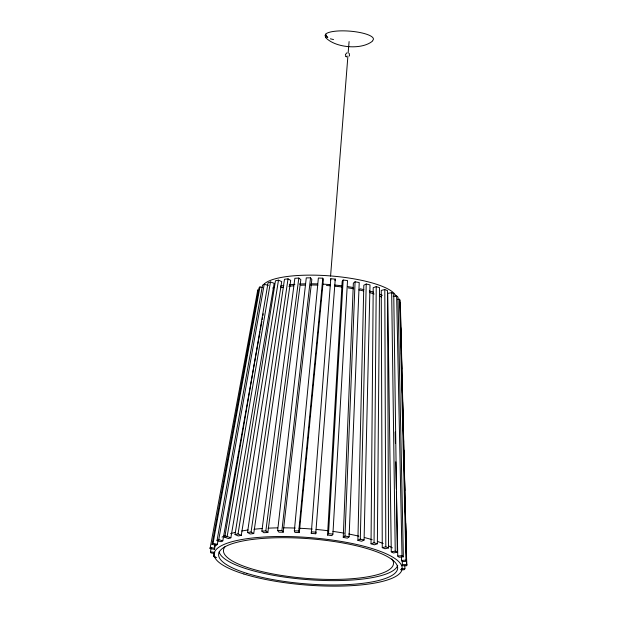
<?xml version="1.0" encoding="UTF-8"?>
<svg xmlns="http://www.w3.org/2000/svg" width="617" height="617" viewBox="0 0 617 617"><rect width="100%" height="100%" fill="white"/><g stroke="black" fill="none" stroke-linecap="round" stroke-linejoin="round"><path stroke-width="0.93" d="M371.033 543.801L373.208 287.676L376.231 286.635L379.532 287.638L377.357 543.77L374.334 544.811L371.033 543.801L374.056 542.759L377.357 543.77M374.056 542.759L376.231 286.635M357.891 540.353L363.814 285.224L366.22 284.021L369.999 284.907L364.076 540.029L361.67 541.24L357.891 540.353L360.305 539.142L364.076 540.029M360.305 539.142L366.22 284.021M343.245 537.407L353.356 283.141L355.083 281.792L359.225 282.532L349.106 536.798L347.386 538.14L343.245 537.407L344.972 536.057L349.106 536.798M344.972 536.057L355.083 281.792M327.542 535.055L342.165 281.475L343.152 280.018L347.525 280.588L332.902 534.16L331.915 535.618L327.542 535.055L328.537 533.589L343.152 280.018M311.269 533.366L330.789 278.753L335.262 279.131L315.734 533.744L311.269 533.366L311.485 531.823L315.958 532.201L315.734 533.744M330.573 276.1L347.911 55.985M348.119 53.155L349.099 41.57M294.348 530.813L318.364 278.028L322.807 278.205L323.354 279.794L299.338 532.579L294.903 532.402L294.348 530.813L298.79 530.99L299.338 532.579M298.79 530.99L322.807 278.205M277.642 530.581L306.271 277.881L310.536 277.851L311.84 279.455L283.211 532.155L278.946 532.178L277.642 530.581L281.907 530.551L283.211 532.155M281.907 530.551L310.536 277.851M261.87 531.137L294.857 278.298L298.829 278.066L300.841 279.64L267.855 532.479L263.891 532.718L261.87 531.137L265.842 530.905L267.855 532.479M265.842 530.905L298.829 278.066M330.565 280.295L330.789 278.753M335.039 280.673L335.262 279.131M247.517 532.463L284.483 279.277L288.031 278.845L290.7 280.365L253.734 533.558L250.186 533.99L247.517 532.463L251.073 532.031L253.734 533.558M251.073 532.031L288.031 278.845M235.023 534.53L275.46 280.781L278.483 280.164L281.722 281.599L241.278 535.34L238.255 535.957L235.023 534.53L238.039 533.913L241.278 535.34M238.039 533.913L278.483 280.164M210.073 548.552L210.266 547.433L214.654 548.235L214.469 549.361L210.073 548.552L257.775 289.867L257.59 290.985M224.75 537.26L268.063 282.771L270.47 281.992L274.172 283.303L230.858 537.785L228.46 538.572L224.75 537.26L227.156 536.474L230.858 537.785M227.156 536.474L270.47 281.992M402.369 560.776L402.276 565.75L406.734 565.689L400.317 302.43L400.541 319.938M216.66 557.66L214.986 557.498L213.636 556.31L214.145 553.464M260.035 331.776L222.799 540.816L221.094 541.741L217.03 540.577L262.518 285.193L264.23 284.267L268.287 285.432M217.03 540.577L218.742 539.651L264.23 284.267M260.374 329.887L261.886 321.372M262.225 319.483L262.564 317.593M262.896 315.696L263.235 313.806M214.539 553.457L211.053 552.971L210.459 551.799L211.153 548.012M218.04 540.546L217.346 544.333L216.382 545.374L212.086 544.379L258.993 287.954L259.958 286.92L262.526 287.514M212.086 544.379L213.05 543.338L259.958 286.92M214.469 549.361L215.356 544.449M349.53 56.016L349.253 53.424M330.403 38.817L333.535 39.573M372.676 40.953C361.863 50.347 335 47.918 325.521 37.406M346.877 52.792L345.358 54.635L346.098 56.579M404.845 565.858L404.914 568.743L403.95 569.776L400.456 569.676M384.8 289.55L381.252 290.406L382.27 547.657L385 548.76L388.548 547.896L387.53 290.653L384.8 289.55L385.818 546.793L388.548 547.896M382.27 547.657L385.818 546.793M391.672 292.689L387.707 293.353L391.271 551.791L393.345 552.948L397.302 552.284L393.746 293.846L391.672 292.689L395.235 551.128L397.302 552.284M391.271 551.791L395.235 551.128M393.23 296.314L396.638 295.944L397.988 297.124L403.364 556.812L399.106 557.267L397.757 556.087L396.423 491.649M397.757 556.087L402.014 555.624L403.364 556.812M397.78 299.33L399.546 299.23L400.14 300.394L406.541 561.323L402.114 561.578L401.52 560.406L401.428 556.557M401.52 560.406L405.947 560.151L406.541 561.323M402.469 564.624L406.927 564.57M401.42 568.643L404.914 568.743M213.636 556.31L215.31 556.472M328.537 533.589L332.902 534.16M210.459 551.799L214.816 552.408M213.05 543.338L217.346 544.333M218.742 539.651L222.799 540.816M345.867 56.417L346.553 56.911M326.046 37.367L325.012 35.709L325.622 34.213L326.108 35.933L327.804 37.529L326.131 35.886L325.637 34.143A24.51 6.178 4.5 0 1 336.435 31.097A24.179 6.093 4.5 0 1 369.784 35.516A24.526 6.185 4.5 0 1 372.784 40.398M400.734 327.642L401.143 344.031M401.366 352.7L401.775 369.089M401.976 376.794L402.384 393.183M402.6 401.852L402.994 417.277M403.209 425.946L403.626 442.327M403.819 450.04L404.235 466.421M404.451 475.098L404.837 490.515M405.061 499.192L405.469 515.573M405.67 523.285L406.079 539.667M406.302 548.343L406.734 565.689M399.546 299.23L405.947 560.151M396.638 295.944L402.014 555.624M395.188 432.016L395.428 443.561M395.806 461.832L396.361 488.764M397.718 565.349A89.781 22.628 4.5 0 1 307.922 579.648A89.781 22.628 4.5 0 1 219.135 551.914M391.826 558.902A85.254 21.487 4.5 0 1 308.747 578.569A85.254 21.487 4.5 0 1 225.004 546.755M214.824 546.539A94.308 23.77 4.5 0 1 214.847 544.765M222.004 537.098A94.308 23.77 4.5 0 1 225.83 535.332M230.557 533.674A94.308 23.77 4.5 0 1 235.108 532.425M241.802 530.998A94.308 23.77 4.5 0 1 248.127 529.98M253.98 529.255A94.308 23.77 4.5 0 1 262.58 528.491M268.048 528.175A94.308 23.77 4.5 0 1 277.55 527.874M283.218 527.836A94.308 23.77 4.5 0 1 295.281 528.075M299.052 528.229A94.308 23.77 4.5 0 1 312.241 529.085M316.035 529.425A94.308 23.77 4.5 0 1 328.236 530.767M332.918 531.391A94.308 23.77 4.5 0 1 344.155 533.173M348.674 534.006A94.308 23.77 4.5 0 1 358.839 536.158M364.423 537.53A94.308 23.77 4.5 0 1 372.213 539.728M377.828 541.556A94.308 23.77 4.5 0 1 383.157 543.538M388.617 545.929A94.308 23.77 4.5 0 1 392.35 547.873M280.997 287.715A62.618 15.787 4.5 0 1 282.964 287.306M288.918 286.327A62.618 15.787 4.5 0 1 293.607 285.787M300.895 285.247A62.618 15.787 4.5 0 1 305.585 285.062M310.397 284.992A62.618 15.787 4.5 0 1 317.871 285.093M326.47 285.501A62.618 15.787 4.5 0 1 330.303 285.779M335.116 286.211A62.618 15.787 4.5 0 1 341.764 286.974M348.235 287.9A62.618 15.787 4.5 0 1 353.641 288.825M358.901 289.874A62.618 15.787 4.5 0 1 363.544 290.939M369.606 292.566A62.618 15.787 4.5 0 1 374.095 293.993M379.301 295.983A62.618 15.787 4.5 0 1 381.561 297.008M272.753 287.992A67.145 16.921 4.5 0 1 274.588 287.46M280.465 286.126A67.145 16.921 4.5 0 1 283.828 285.548M289.304 284.83A67.145 16.921 4.5 0 1 294.918 284.321M299.476 284.044A67.145 16.921 4.5 0 1 305.191 283.843M310.937 283.797A67.145 16.921 4.5 0 1 317.608 283.92M322.452 284.121A67.145 16.921 4.5 0 1 329.987 284.607M334.615 285.015A67.145 16.921 4.5 0 1 341.926 285.825M347.464 286.581A67.145 16.921 4.5 0 1 353.009 287.468M360.081 288.818A67.145 16.921 4.5 0 1 363.86 289.651M369.29 291A67.145 16.921 4.5 0 1 373.493 292.196M379.856 294.34A67.145 16.921 4.5 0 1 382.37 295.335M264.037 284.167A67.145 16.921 4.5 0 1 334.306 276.254A67.145 16.921 4.5 0 1 396.006 296.422M243.908 574.011A94.308 23.77 4.5 0 0 399.731 573.463A94.308 23.77 4.5 0 0 280.743 536.497A94.308 23.77 4.5 0 0 243.908 574.011M246.993 573.401A89.781 22.628 4.5 0 0 395.327 572.885A89.781 22.628 4.5 0 0 282.054 537.692A89.781 22.628 4.5 0 0 246.993 573.401"/></g></svg>
